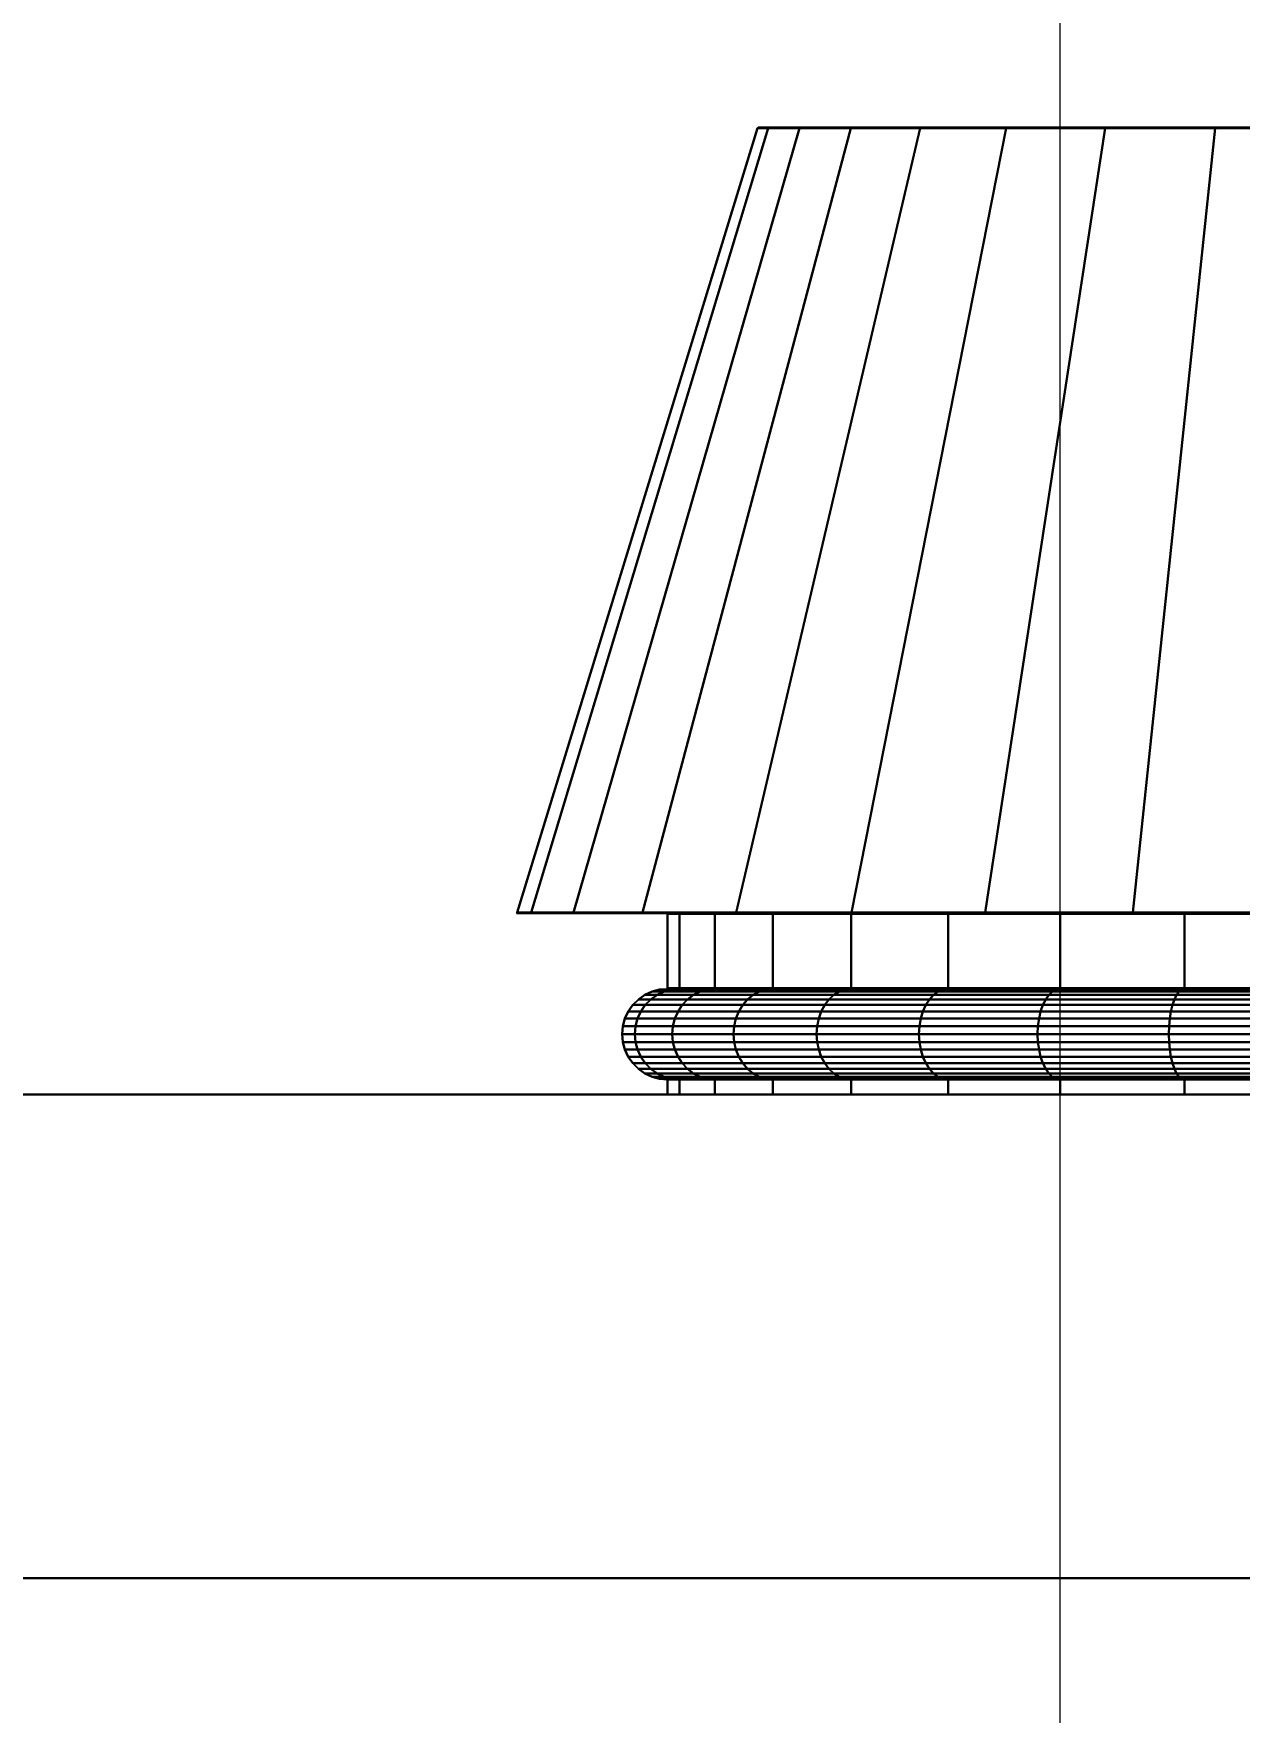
# Model space of a CAD drawing. Header units: millimetres. Extents: x 4647 to 73915, y -13612 to -8141.
# Drawn here: x 17212.56 to 17232.52, y -10376.27 to -10348.49 of the extents above; entities that cross this region are included whole.
import ezdxf
from ezdxf.enums import TextEntityAlignment as Align

# ---------------------------------------------------------------- set-up
doc = ezdxf.new("R2010")
doc.units = ezdxf.units.MM
doc.linetypes.add('Kropki i Kreski', pattern=[67.027776, 35.277777, -17.638888, 0, -14.111111])
doc.layers.add('a_wymiary', color=250, linetype='Continuous', lineweight=9)
doc.layers.add('Konstrukcja - Siatka mod_Nr_Pióra__1', color=7, linetype='Continuous', lineweight=5)
doc.layers.add('Konstrukcja - Ogólne', color=7, linetype='Continuous')
doc.layers.add('Konstrukcja - Siatka mod', color=7, linetype='Continuous')
doc.layers.add('Konstrukcja - Siatka mod_Nr_Pióra__4', color=7, linetype='Continuous', lineweight=5, true_color=0x029e21)
doc.styles.add('GENERATED_STYLE_1', font='arialbd.ttf')
doc.styles.get("Standard").update_dxf_attribs({"font": 'arial.ttf'})
doc.dimstyles.new('1-100', dxfattribs={"dimtxt": 13, "dimasz": 15, "dimexe": 10, "dimexo": 20, "dimgap": 5, "dimtad": 1, "dimdec": 1, "dimrnd": 0.5, "dimtxsty": 'Standard', "dimblk": 'ARCHTICK', "dimcen": 0.09, "dimdle": 10, "dimadec": 0, "dimazin": 0, "dimtfac": 1, "dimtdec": 1, "dimtofl": 0, "dimtmove": 0, "dimatfit": 3, "dimfxl": 10, "dimfxlon": 1, "dimtolj": 1, "dimtzin": 0, "dimarcsym": 0})

# ---------------------------------------------------------------- blocks, each defined once
blk = doc.blocks.new('Standardowy znacznik siatki_2')
at = {"layer": 'Konstrukcja - Siatka mod_Nr_Pióra__4', "linetype": 'Kropki i Kreski'}
blk.add_line((268.514, 0), (1533.183, 0), dxfattribs=at)
at = {"layer": 'Konstrukcja - Siatka mod_Nr_Pióra__1', "style": 'GENERATED_STYLE_1'}
blk.add_attdef('AC_MarkerText_1', text='', height=18, dxfattribs=at).set_placement((-28.887, -13.291), align=Align.BOTTOM_LEFT)
blk = doc.blocks.new('_ArchTick')
at = {"color": 0, "linetype": 'ByBlock', "const_width": 0.15}
blk.add_lwpolyline([(-0.5, -0.5), (0.5, 0.5)], dxfattribs=at)
blk = doc.blocks.new('*D805')
at = {"layer": 'a_wymiary', "color": 0, "lineweight": -2, "transparency": 16777216}
for p, q in [((16933.578, -10180.912), (16933.578, -10150.912)), ((18033.558, -10180.912), (18033.558, -10150.912)), ((16923.578, -10160.912), (18043.558, -10160.912))]:
    blk.add_line(p, q, dxfattribs=at)
at = {"layer": 'DEFPOINTS', "color": 0, "transparency": 16777216}
for p in [(18033.558, -10160.912), (16933.578, -10687.406), (18033.558, -10687.406)]:
    blk.add_point(p, dxfattribs=at)
at = {"layer": 'a_wymiary', "color": 0, "lineweight": -2, "transparency": 16777216, "xscale": 15, "yscale": 15, "zscale": 15, "rotation": 180}
blk.add_blockref('_ArchTick', (16933.578, -10160.912), dxfattribs=at)
at = {"layer": 'a_wymiary', "color": 0, "lineweight": -2, "transparency": 16777216, "xscale": 15, "yscale": 15, "zscale": 15}
blk.add_blockref('_ArchTick', (18033.558, -10160.912), dxfattribs=at)
at = {"layer": 'a_wymiary', "color": 0, "transparency": 16777216, "insert": (17483.568, -10149.275), "char_height": 13, "attachment_point": 5}
blk.add_mtext('\\A1;1100', dxfattribs=at)
blk = doc.blocks.new('*D806')
at = {"layer": 'a_wymiary', "color": 0, "lineweight": -2, "transparency": 16777216}
for p, q in [((17016.058, -10212.506), (17016.058, -10182.506)), ((17951.058, -10212.506), (17951.058, -10182.506)), ((17006.058, -10192.506), (17961.058, -10192.506))]:
    blk.add_line(p, q, dxfattribs=at)
at = {"layer": 'DEFPOINTS', "color": 0, "transparency": 16777216}
for p in [(17951.058, -10192.506), (17016.058, -10669.569), (17951.058, -10669.569)]:
    blk.add_point(p, dxfattribs=at)
at = {"layer": 'a_wymiary', "color": 0, "lineweight": -2, "transparency": 16777216, "xscale": 15, "yscale": 15, "zscale": 15, "rotation": 180}
blk.add_blockref('_ArchTick', (17016.058, -10192.506), dxfattribs=at)
at = {"layer": 'a_wymiary', "color": 0, "lineweight": -2, "transparency": 16777216, "xscale": 15, "yscale": 15, "zscale": 15}
blk.add_blockref('_ArchTick', (17951.058, -10192.506), dxfattribs=at)
at = {"layer": 'a_wymiary', "color": 0, "transparency": 16777216, "insert": (17483.558, -10180.864), "char_height": 13, "attachment_point": 5}
blk.add_mtext('\\A1;935', dxfattribs=at)
blk = doc.blocks.new('*D814')
at = {"layer": 'a_wymiary', "color": 0, "lineweight": -2, "transparency": 16777216}
for p, q in [((16821.814, -11160.569), (16821.814, -10292.299)), ((16841.814, -10302.299), (16811.814, -10302.299)), ((16841.814, -11150.569), (16811.814, -11150.569))]:
    blk.add_line(p, q, dxfattribs=at)
at = {"layer": 'DEFPOINTS', "color": 0, "transparency": 16777216}
for p in [(16821.814, -10302.299), (17483.568, -10302.299), (16979.421, -11150.569)]:
    blk.add_point(p, dxfattribs=at)
at = {"layer": 'a_wymiary', "color": 0, "lineweight": -2, "transparency": 16777216, "xscale": 15, "yscale": 15, "zscale": 15}
for p, rotation in [((16821.814, -10302.299), 90), ((16821.814, -11150.569), 270)]:
    blk.add_blockref('_ArchTick', p, dxfattribs=dict(at, rotation=rotation))
at = {"layer": 'a_wymiary', "color": 0, "transparency": 16777216, "insert": (16809.001, -10726.434), "char_height": 13, "attachment_point": 5, "rotation": 90}
blk.add_mtext('\\A1;848,5', dxfattribs=at)

msp = doc.modelspace()

# ---------------------------------------------------------------- linework, layer by layer
for p, q in [((17224.543, -10350.054), (17220.563, -10363.034)), ((17220.799, -10363.034), (17224.718, -10350.054)), ((17224.718, -10350.054), (17220.799, -10363.034)), ((17221.497, -10363.034), (17225.237, -10350.054)), ((17225.237, -10350.054), (17221.497, -10363.034)), ((17222.638, -10363.034), (17226.085, -10350.054)), ((17226.085, -10350.054), (17222.638, -10363.034)), ((17224.187, -10363.034), (17227.236, -10350.054)), ((17227.236, -10350.054), (17224.187, -10363.034)), ((17224.553, -10350.044), (17224.543, -10350.054)), ((17224.543, -10350.054), (17224.718, -10350.054)), ((17224.718, -10350.054), (17224.543, -10350.054)), ((17224.728, -10350.044), (17224.553, -10350.044)), ((17224.718, -10350.054), (17224.728, -10350.044)), ((17224.728, -10350.044), (17224.718, -10350.054)), ((17224.718, -10350.054), (17225.237, -10350.054)), ((17225.237, -10350.054), (17224.718, -10350.054)), ((17225.247, -10350.044), (17224.728, -10350.044)), ((17225.237, -10350.054), (17225.247, -10350.044)), ((17225.247, -10350.044), (17225.237, -10350.054)), ((17225.237, -10350.054), (17226.085, -10350.054)), ((17226.085, -10350.054), (17225.237, -10350.054)), ((17226.094, -10350.044), (17225.247, -10350.044)), ((17226.085, -10350.054), (17226.094, -10350.044)), ((17226.094, -10350.044), (17226.085, -10350.054)), ((17226.085, -10350.054), (17227.236, -10350.054)), ((17227.236, -10350.054), (17226.085, -10350.054)), ((17227.244, -10350.044), (17226.094, -10350.044)), ((17226.096, -10363.034), (17228.655, -10350.054)), ((17228.655, -10350.054), (17226.096, -10363.034)), ((17227.236, -10350.054), (17227.244, -10350.044)), ((17227.244, -10350.044), (17227.236, -10350.054)), ((17227.236, -10350.054), (17228.655, -10350.054)), ((17228.655, -10350.054), (17227.236, -10350.054)), ((17228.661, -10350.044), (17227.244, -10350.044)), ((17228.308, -10363.034), (17230.298, -10350.054)), ((17230.298, -10350.054), (17228.308, -10363.034)), ((17228.655, -10350.054), (17228.661, -10350.044)), ((17228.661, -10350.044), (17228.655, -10350.054)), ((17228.655, -10350.054), (17230.298, -10350.054)), ((17230.298, -10350.054), (17228.655, -10350.054)), ((17230.303, -10350.044), (17228.661, -10350.044)), ((17230.298, -10350.054), (17230.303, -10350.044)), ((17230.303, -10350.044), (17230.298, -10350.054)), ((17230.298, -10350.054), (17232.117, -10350.054)), ((17232.117, -10350.054), (17230.298, -10350.054)), ((17232.12, -10350.044), (17230.303, -10350.044)), ((17230.755, -10363.034), (17232.117, -10350.054)), ((17232.117, -10350.054), (17230.755, -10363.034)), ((17232.117, -10350.054), (17232.12, -10350.044)), ((17232.12, -10350.044), (17232.117, -10350.054)), ((17232.117, -10350.054), (17234.054, -10350.054)), ((17234.054, -10350.054), (17232.117, -10350.054)), ((17234.056, -10350.044), (17232.12, -10350.044)), ((17220.563, -10363.034), (17220.553, -10363.044)), ((17220.553, -10363.044), (17220.789, -10363.044)), ((17220.563, -10363.034), (17220.799, -10363.034)), ((17220.799, -10363.034), (17220.563, -10363.034)), ((17220.789, -10363.044), (17220.799, -10363.034)), ((17220.799, -10363.034), (17220.789, -10363.044)), ((17220.789, -10363.044), (17221.488, -10363.044)), ((17220.799, -10363.034), (17221.497, -10363.034)), ((17221.497, -10363.034), (17220.799, -10363.034)), ((17221.488, -10363.044), (17221.497, -10363.034)), ((17221.497, -10363.034), (17221.488, -10363.044)), ((17221.488, -10363.044), (17222.63, -10363.044)), ((17221.497, -10363.034), (17222.638, -10363.034)), ((17222.638, -10363.034), (17221.497, -10363.034)), ((17222.63, -10363.044), (17222.638, -10363.034)), ((17222.638, -10363.034), (17222.63, -10363.044)), ((17222.63, -10363.044), (17224.179, -10363.044)), ((17222.638, -10363.034), (17224.187, -10363.034)), ((17224.187, -10363.034), (17222.638, -10363.034)), ((17223.251, -10363.044), (17223.053, -10363.044)), ((17223.053, -10363.044), (17223.053, -10363.054)), ((17223.053, -10363.054), (17223.251, -10363.054)), ((17223.251, -10363.054), (17223.053, -10363.054)), ((17223.053, -10363.054), (17223.053, -10364.284)), ((17223.251, -10363.054), (17223.251, -10363.044)), ((17223.837, -10363.044), (17223.251, -10363.044)), ((17223.251, -10363.044), (17223.251, -10363.054)), ((17223.251, -10363.054), (17223.837, -10363.054)), ((17223.251, -10364.284), (17223.251, -10363.054)), ((17223.837, -10363.054), (17223.251, -10363.054)), ((17223.251, -10363.054), (17223.251, -10364.284)), ((17223.837, -10363.054), (17223.837, -10363.044)), ((17224.795, -10363.044), (17223.837, -10363.044)), ((17223.837, -10363.044), (17223.837, -10363.054)), ((17223.837, -10363.054), (17224.795, -10363.054)), ((17223.837, -10364.284), (17223.837, -10363.054)), ((17224.795, -10363.054), (17223.837, -10363.054)), ((17223.837, -10363.054), (17223.837, -10364.284)), ((17224.179, -10363.044), (17224.187, -10363.034)), ((17224.187, -10363.034), (17224.179, -10363.044)), ((17224.179, -10363.044), (17226.09, -10363.044)), ((17224.187, -10363.034), (17226.096, -10363.034)), ((17226.096, -10363.034), (17224.187, -10363.034)), ((17224.795, -10363.054), (17224.795, -10363.044)), ((17226.095, -10363.044), (17224.795, -10363.044)), ((17224.795, -10363.044), (17224.795, -10363.054)), ((17224.795, -10363.054), (17226.095, -10363.054)), ((17224.795, -10364.284), (17224.795, -10363.054)), ((17226.095, -10363.054), (17224.795, -10363.054)), ((17224.795, -10363.054), (17224.795, -10364.284)), ((17226.09, -10363.044), (17226.096, -10363.034)), ((17226.096, -10363.034), (17226.09, -10363.044)), ((17226.09, -10363.044), (17228.303, -10363.044)), ((17226.095, -10363.054), (17226.095, -10363.044)), ((17227.697, -10363.044), (17226.095, -10363.044)), ((17226.095, -10363.044), (17226.095, -10363.054)), ((17226.095, -10363.054), (17227.697, -10363.054)), ((17226.095, -10364.284), (17226.095, -10363.054)), ((17227.697, -10363.054), (17226.095, -10363.054)), ((17226.095, -10363.054), (17226.095, -10364.284)), ((17226.096, -10363.034), (17228.308, -10363.034)), ((17228.308, -10363.034), (17226.096, -10363.034)), ((17227.697, -10363.054), (17227.697, -10363.044)), ((17229.553, -10363.044), (17227.697, -10363.044)), ((17227.697, -10363.044), (17227.697, -10363.054)), ((17227.697, -10363.054), (17229.553, -10363.054)), ((17227.697, -10364.284), (17227.697, -10363.054)), ((17229.553, -10363.054), (17227.697, -10363.054)), ((17227.697, -10363.054), (17227.697, -10364.284)), ((17228.303, -10363.044), (17228.308, -10363.034)), ((17228.308, -10363.034), (17228.303, -10363.044)), ((17228.303, -10363.044), (17230.752, -10363.044)), ((17228.308, -10363.034), (17230.755, -10363.034)), ((17230.755, -10363.034), (17228.308, -10363.034)), ((17229.553, -10363.054), (17229.553, -10363.044)), ((17231.607, -10363.044), (17229.553, -10363.044)), ((17229.553, -10363.044), (17229.553, -10363.054)), ((17229.553, -10363.054), (17231.607, -10363.054)), ((17229.553, -10364.284), (17229.553, -10363.054)), ((17231.607, -10363.054), (17229.553, -10363.054)), ((17229.553, -10363.054), (17229.553, -10364.284)), ((17230.752, -10363.044), (17230.755, -10363.034)), ((17230.755, -10363.034), (17230.752, -10363.044)), ((17230.752, -10363.044), (17233.362, -10363.044)), ((17230.755, -10363.034), (17233.363, -10363.034)), ((17233.363, -10363.034), (17230.755, -10363.034)), ((17231.607, -10363.054), (17231.607, -10363.044)), ((17233.796, -10363.044), (17231.607, -10363.044)), ((17231.607, -10363.044), (17231.607, -10363.054)), ((17231.607, -10363.054), (17233.796, -10363.054)), ((17231.607, -10364.284), (17231.607, -10363.054)), ((17233.796, -10363.054), (17231.607, -10363.054)), ((17231.607, -10363.054), (17231.607, -10364.284)), ((17222.571, -10364.469), (17222.479, -10364.561)), ((17222.678, -10364.394), (17222.571, -10364.469)), ((17222.776, -10364.469), (17222.571, -10364.469)), ((17222.571, -10364.469), (17222.776, -10364.469)), ((17222.797, -10364.339), (17222.678, -10364.394)), ((17222.881, -10364.394), (17222.678, -10364.394)), ((17222.678, -10364.394), (17222.881, -10364.394)), ((17222.776, -10364.469), (17222.685, -10364.561)), ((17222.685, -10364.561), (17222.776, -10364.469)), ((17222.881, -10364.394), (17222.776, -10364.469)), ((17222.776, -10364.469), (17222.881, -10364.394)), ((17223.384, -10364.469), (17222.776, -10364.469)), ((17222.776, -10364.469), (17223.384, -10364.469)), ((17222.923, -10364.305), (17222.797, -10364.339)), ((17222.797, -10364.339), (17222.998, -10364.339)), ((17222.998, -10364.339), (17222.797, -10364.339)), ((17222.998, -10364.339), (17222.881, -10364.394)), ((17222.881, -10364.394), (17222.998, -10364.339)), ((17223.485, -10364.394), (17222.881, -10364.394)), ((17222.881, -10364.394), (17223.485, -10364.394)), ((17223.043, -10364.304), (17222.923, -10364.305)), ((17222.923, -10364.305), (17223.122, -10364.305)), ((17223.122, -10364.305), (17222.923, -10364.305)), ((17222.998, -10364.339), (17223.122, -10364.305)), ((17223.122, -10364.305), (17222.998, -10364.339)), ((17222.998, -10364.339), (17223.596, -10364.339)), ((17223.596, -10364.339), (17222.998, -10364.339)), ((17223.053, -10364.294), (17223.043, -10364.304)), ((17223.043, -10364.304), (17223.241, -10364.304)), ((17223.241, -10364.304), (17223.043, -10364.304)), ((17223.053, -10364.284), (17223.251, -10364.284)), ((17223.251, -10364.284), (17223.053, -10364.284)), ((17223.053, -10364.284), (17223.053, -10364.294)), ((17223.053, -10364.294), (17223.251, -10364.294)), ((17223.251, -10364.294), (17223.053, -10364.294)), ((17223.122, -10364.305), (17223.241, -10364.304)), ((17223.241, -10364.304), (17223.122, -10364.305)), ((17223.122, -10364.305), (17223.715, -10364.305)), ((17223.715, -10364.305), (17223.122, -10364.305)), ((17223.241, -10364.304), (17223.251, -10364.294)), ((17223.251, -10364.294), (17223.241, -10364.304)), ((17223.241, -10364.304), (17223.828, -10364.304)), ((17223.828, -10364.304), (17223.241, -10364.304)), ((17223.251, -10364.284), (17223.837, -10364.284)), ((17223.251, -10364.294), (17223.251, -10364.284)), ((17223.837, -10364.284), (17223.251, -10364.284)), ((17223.251, -10364.284), (17223.251, -10364.294)), ((17223.251, -10364.294), (17223.837, -10364.294)), ((17223.837, -10364.294), (17223.251, -10364.294)), ((17223.384, -10364.469), (17223.297, -10364.561)), ((17223.297, -10364.561), (17223.384, -10364.469)), ((17223.485, -10364.394), (17223.384, -10364.469)), ((17223.384, -10364.469), (17223.485, -10364.394)), ((17224.377, -10364.469), (17223.384, -10364.469)), ((17223.384, -10364.469), (17224.377, -10364.469)), ((17223.596, -10364.339), (17223.485, -10364.394)), ((17223.485, -10364.394), (17223.596, -10364.339)), ((17224.47, -10364.394), (17223.485, -10364.394)), ((17223.485, -10364.394), (17224.47, -10364.394)), ((17223.596, -10364.339), (17223.715, -10364.305)), ((17223.715, -10364.305), (17223.596, -10364.339)), ((17223.596, -10364.339), (17224.573, -10364.339)), ((17224.573, -10364.339), (17223.596, -10364.339)), ((17223.715, -10364.305), (17223.828, -10364.304)), ((17223.828, -10364.304), (17223.715, -10364.305)), ((17223.715, -10364.305), (17224.682, -10364.305)), ((17224.682, -10364.305), (17223.715, -10364.305)), ((17223.828, -10364.304), (17223.837, -10364.294)), ((17223.837, -10364.294), (17223.828, -10364.304)), ((17223.828, -10364.304), (17224.786, -10364.304)), ((17224.786, -10364.304), (17223.828, -10364.304)), ((17223.837, -10364.284), (17224.795, -10364.284)), ((17223.837, -10364.294), (17223.837, -10364.284)), ((17224.795, -10364.284), (17223.837, -10364.284)), ((17223.837, -10364.284), (17223.837, -10364.294)), ((17223.837, -10364.294), (17224.795, -10364.294)), ((17224.795, -10364.294), (17223.837, -10364.294)), ((17224.377, -10364.469), (17224.297, -10364.561)), ((17224.297, -10364.561), (17224.377, -10364.469)), ((17224.47, -10364.394), (17224.377, -10364.469)), ((17224.377, -10364.469), (17224.47, -10364.394)), ((17225.725, -10364.469), (17224.377, -10364.469)), ((17224.377, -10364.469), (17225.725, -10364.469)), ((17224.573, -10364.339), (17224.47, -10364.394)), ((17224.47, -10364.394), (17224.573, -10364.339)), ((17225.807, -10364.394), (17224.47, -10364.394)), ((17224.47, -10364.394), (17225.807, -10364.394)), ((17224.573, -10364.339), (17224.682, -10364.305)), ((17224.682, -10364.305), (17224.573, -10364.339)), ((17224.573, -10364.339), (17225.898, -10364.339)), ((17225.898, -10364.339), (17224.573, -10364.339)), ((17224.682, -10364.305), (17224.786, -10364.304)), ((17224.786, -10364.304), (17224.682, -10364.305)), ((17224.682, -10364.305), (17225.995, -10364.305)), ((17225.995, -10364.305), (17224.682, -10364.305)), ((17224.786, -10364.304), (17224.795, -10364.294)), ((17224.795, -10364.294), (17224.786, -10364.304)), ((17224.786, -10364.304), (17226.087, -10364.304)), ((17226.087, -10364.304), (17224.786, -10364.304)), ((17224.795, -10364.284), (17226.095, -10364.284)), ((17224.795, -10364.294), (17224.795, -10364.284)), ((17226.095, -10364.284), (17224.795, -10364.284)), ((17224.795, -10364.284), (17224.795, -10364.294)), ((17224.795, -10364.294), (17226.095, -10364.294)), ((17226.095, -10364.294), (17224.795, -10364.294)), ((17225.725, -10364.469), (17225.654, -10364.561)), ((17225.654, -10364.561), (17225.725, -10364.469)), ((17225.807, -10364.394), (17225.725, -10364.469)), ((17225.725, -10364.469), (17225.807, -10364.394)), ((17227.387, -10364.469), (17225.725, -10364.469)), ((17225.725, -10364.469), (17227.387, -10364.469)), ((17225.898, -10364.339), (17225.807, -10364.394)), ((17225.807, -10364.394), (17225.898, -10364.339)), ((17227.456, -10364.394), (17225.807, -10364.394)), ((17225.807, -10364.394), (17227.456, -10364.394)), ((17225.898, -10364.339), (17225.995, -10364.305)), ((17225.995, -10364.305), (17225.898, -10364.339)), ((17225.898, -10364.339), (17227.532, -10364.339)), ((17227.532, -10364.339), (17225.898, -10364.339)), ((17225.995, -10364.305), (17226.087, -10364.304)), ((17226.087, -10364.304), (17225.995, -10364.305)), ((17225.995, -10364.305), (17227.613, -10364.305)), ((17227.613, -10364.305), (17225.995, -10364.305)), ((17226.087, -10364.304), (17226.095, -10364.294)), ((17226.095, -10364.294), (17226.087, -10364.304)), ((17226.087, -10364.304), (17227.691, -10364.304)), ((17227.691, -10364.304), (17226.087, -10364.304)), ((17226.095, -10364.284), (17227.697, -10364.284)), ((17226.095, -10364.294), (17226.095, -10364.284)), ((17227.697, -10364.284), (17226.095, -10364.284)), ((17226.095, -10364.284), (17226.095, -10364.294)), ((17226.095, -10364.294), (17227.697, -10364.294)), ((17227.697, -10364.294), (17226.095, -10364.294)), ((17227.387, -10364.469), (17227.328, -10364.561)), ((17227.328, -10364.561), (17227.387, -10364.469)), ((17227.456, -10364.394), (17227.387, -10364.469)), ((17227.387, -10364.469), (17227.456, -10364.394)), ((17229.312, -10364.469), (17227.387, -10364.469)), ((17227.387, -10364.469), (17229.312, -10364.469)), ((17227.532, -10364.339), (17227.456, -10364.394)), ((17227.456, -10364.394), (17227.532, -10364.339)), ((17229.366, -10364.394), (17227.456, -10364.394)), ((17227.456, -10364.394), (17229.366, -10364.394)), ((17227.532, -10364.339), (17227.613, -10364.305)), ((17227.613, -10364.305), (17227.532, -10364.339)), ((17227.532, -10364.339), (17229.425, -10364.339)), ((17229.425, -10364.339), (17227.532, -10364.339)), ((17227.613, -10364.305), (17227.691, -10364.304)), ((17227.691, -10364.304), (17227.613, -10364.305)), ((17227.613, -10364.305), (17229.488, -10364.305)), ((17229.488, -10364.305), (17227.613, -10364.305)), ((17227.691, -10364.304), (17227.697, -10364.294)), ((17227.697, -10364.294), (17227.691, -10364.304)), ((17227.691, -10364.304), (17229.548, -10364.304)), ((17229.548, -10364.304), (17227.691, -10364.304)), ((17227.697, -10364.284), (17229.553, -10364.284)), ((17227.697, -10364.294), (17227.697, -10364.284)), ((17229.553, -10364.284), (17227.697, -10364.284)), ((17227.697, -10364.284), (17227.697, -10364.294)), ((17227.697, -10364.294), (17229.553, -10364.294)), ((17229.553, -10364.294), (17227.697, -10364.294)), ((17229.312, -10364.469), (17229.266, -10364.561)), ((17229.266, -10364.561), (17229.312, -10364.469)), ((17229.366, -10364.394), (17229.312, -10364.469)), ((17229.312, -10364.469), (17229.366, -10364.394)), ((17231.442, -10364.469), (17229.312, -10364.469)), ((17229.312, -10364.469), (17231.442, -10364.469)), ((17229.425, -10364.339), (17229.366, -10364.394)), ((17229.366, -10364.394), (17229.425, -10364.339)), ((17231.479, -10364.394), (17229.366, -10364.394)), ((17229.366, -10364.394), (17231.479, -10364.394)), ((17229.425, -10364.339), (17229.488, -10364.305)), ((17229.488, -10364.305), (17229.425, -10364.339)), ((17229.425, -10364.339), (17231.519, -10364.339)), ((17231.519, -10364.339), (17229.425, -10364.339)), ((17229.488, -10364.305), (17229.548, -10364.304)), ((17229.548, -10364.304), (17229.488, -10364.305)), ((17229.488, -10364.305), (17231.562, -10364.305)), ((17231.562, -10364.305), (17229.488, -10364.305)), ((17229.548, -10364.304), (17229.553, -10364.294)), ((17229.553, -10364.294), (17229.548, -10364.304)), ((17229.548, -10364.304), (17231.604, -10364.304)), ((17231.604, -10364.304), (17229.548, -10364.304)), ((17229.553, -10364.284), (17231.607, -10364.284)), ((17229.553, -10364.294), (17229.553, -10364.284)), ((17231.607, -10364.284), (17229.553, -10364.284)), ((17229.553, -10364.284), (17229.553, -10364.294)), ((17229.553, -10364.294), (17231.607, -10364.294)), ((17231.607, -10364.294), (17229.553, -10364.294)), ((17231.442, -10364.469), (17231.41, -10364.561)), ((17231.41, -10364.561), (17231.442, -10364.469)), ((17231.479, -10364.394), (17231.442, -10364.469)), ((17231.442, -10364.469), (17231.479, -10364.394)), ((17233.712, -10364.469), (17231.442, -10364.469)), ((17231.442, -10364.469), (17233.712, -10364.469)), ((17231.519, -10364.339), (17231.479, -10364.394)), ((17231.479, -10364.394), (17231.519, -10364.339)), ((17233.731, -10364.394), (17231.479, -10364.394)), ((17231.479, -10364.394), (17233.731, -10364.394)), ((17231.519, -10364.339), (17231.562, -10364.305)), ((17231.562, -10364.305), (17231.519, -10364.339)), ((17231.519, -10364.339), (17233.751, -10364.339)), ((17233.751, -10364.339), (17231.519, -10364.339)), ((17231.562, -10364.305), (17231.604, -10364.304)), ((17231.604, -10364.304), (17231.562, -10364.305)), ((17231.562, -10364.305), (17233.773, -10364.305)), ((17233.773, -10364.305), (17231.562, -10364.305)), ((17231.604, -10364.304), (17231.607, -10364.294)), ((17231.607, -10364.294), (17231.604, -10364.304)), ((17231.604, -10364.304), (17233.794, -10364.304)), ((17233.794, -10364.304), (17231.604, -10364.304)), ((17231.607, -10364.284), (17233.796, -10364.284)), ((17231.607, -10364.294), (17231.607, -10364.284)), ((17233.796, -10364.284), (17231.607, -10364.284)), ((17231.607, -10364.284), (17231.607, -10364.294)), ((17231.607, -10364.294), (17233.796, -10364.294)), ((17233.796, -10364.294), (17231.607, -10364.294)), ((17222.348, -10364.787), (17222.315, -10364.913)), ((17222.404, -10364.669), (17222.348, -10364.787)), ((17222.557, -10364.787), (17222.348, -10364.787)), ((17222.348, -10364.787), (17222.557, -10364.787)), ((17222.479, -10364.561), (17222.404, -10364.669)), ((17222.611, -10364.669), (17222.404, -10364.669)), ((17222.404, -10364.669), (17222.611, -10364.669)), ((17222.685, -10364.561), (17222.479, -10364.561)), ((17222.479, -10364.561), (17222.685, -10364.561)), ((17222.557, -10364.787), (17222.523, -10364.913)), ((17222.523, -10364.913), (17222.557, -10364.787)), ((17222.611, -10364.669), (17222.557, -10364.787)), ((17222.557, -10364.787), (17222.611, -10364.669)), ((17223.175, -10364.787), (17222.557, -10364.787)), ((17222.557, -10364.787), (17223.175, -10364.787)), ((17222.685, -10364.561), (17222.611, -10364.669)), ((17222.611, -10364.669), (17222.685, -10364.561)), ((17223.227, -10364.669), (17222.611, -10364.669)), ((17222.611, -10364.669), (17223.227, -10364.669)), ((17223.297, -10364.561), (17222.685, -10364.561)), ((17222.685, -10364.561), (17223.297, -10364.561)), ((17223.175, -10364.787), (17223.143, -10364.913)), ((17223.143, -10364.913), (17223.175, -10364.787)), ((17223.227, -10364.669), (17223.175, -10364.787)), ((17223.175, -10364.787), (17223.227, -10364.669)), ((17224.185, -10364.787), (17223.175, -10364.787)), ((17223.175, -10364.787), (17224.185, -10364.787)), ((17223.297, -10364.561), (17223.227, -10364.669)), ((17223.227, -10364.669), (17223.297, -10364.561)), ((17224.232, -10364.669), (17223.227, -10364.669)), ((17223.227, -10364.669), (17224.232, -10364.669)), ((17224.297, -10364.561), (17223.297, -10364.561)), ((17223.297, -10364.561), (17224.297, -10364.561)), ((17224.185, -10364.787), (17224.155, -10364.913)), ((17224.155, -10364.913), (17224.185, -10364.787)), ((17224.232, -10364.669), (17224.185, -10364.787)), ((17224.185, -10364.787), (17224.232, -10364.669)), ((17225.555, -10364.787), (17224.185, -10364.787)), ((17224.185, -10364.787), (17225.555, -10364.787)), ((17224.297, -10364.561), (17224.232, -10364.669)), ((17224.232, -10364.669), (17224.297, -10364.561)), ((17225.597, -10364.669), (17224.232, -10364.669)), ((17224.232, -10364.669), (17225.597, -10364.669)), ((17225.654, -10364.561), (17224.297, -10364.561)), ((17224.297, -10364.561), (17225.654, -10364.561)), ((17225.555, -10364.787), (17225.529, -10364.913)), ((17225.529, -10364.913), (17225.555, -10364.787)), ((17225.597, -10364.669), (17225.555, -10364.787)), ((17225.555, -10364.787), (17225.597, -10364.669)), ((17227.244, -10364.787), (17225.555, -10364.787)), ((17225.555, -10364.787), (17227.244, -10364.787)), ((17225.654, -10364.561), (17225.597, -10364.669)), ((17225.597, -10364.669), (17225.654, -10364.561)), ((17227.279, -10364.669), (17225.597, -10364.669)), ((17225.597, -10364.669), (17227.279, -10364.669)), ((17227.328, -10364.561), (17225.654, -10364.561)), ((17225.654, -10364.561), (17227.328, -10364.561)), ((17227.244, -10364.787), (17227.222, -10364.913)), ((17227.222, -10364.913), (17227.244, -10364.787)), ((17227.279, -10364.669), (17227.244, -10364.787)), ((17227.244, -10364.787), (17227.279, -10364.669)), ((17229.201, -10364.787), (17227.244, -10364.787)), ((17227.244, -10364.787), (17229.201, -10364.787)), ((17227.328, -10364.561), (17227.279, -10364.669)), ((17227.279, -10364.669), (17227.328, -10364.561)), ((17229.228, -10364.669), (17227.279, -10364.669)), ((17227.279, -10364.669), (17229.228, -10364.669)), ((17229.266, -10364.561), (17227.328, -10364.561)), ((17227.328, -10364.561), (17229.266, -10364.561)), ((17229.201, -10364.787), (17229.184, -10364.913)), ((17229.184, -10364.913), (17229.201, -10364.787)), ((17229.228, -10364.669), (17229.201, -10364.787)), ((17229.201, -10364.787), (17229.228, -10364.669)), ((17231.366, -10364.787), (17229.201, -10364.787)), ((17229.201, -10364.787), (17231.366, -10364.787)), ((17229.266, -10364.561), (17229.228, -10364.669)), ((17229.228, -10364.669), (17229.266, -10364.561)), ((17231.385, -10364.669), (17229.228, -10364.669)), ((17229.228, -10364.669), (17231.385, -10364.669)), ((17231.41, -10364.561), (17229.266, -10364.561)), ((17229.266, -10364.561), (17231.41, -10364.561)), ((17231.366, -10364.787), (17231.354, -10364.913)), ((17231.354, -10364.913), (17231.366, -10364.787)), ((17231.385, -10364.669), (17231.366, -10364.787)), ((17231.366, -10364.787), (17231.385, -10364.669)), ((17233.673, -10364.787), (17231.366, -10364.787)), ((17231.366, -10364.787), (17233.673, -10364.787)), ((17231.41, -10364.561), (17231.385, -10364.669)), ((17231.385, -10364.669), (17231.41, -10364.561)), ((17233.683, -10364.669), (17231.385, -10364.669)), ((17231.385, -10364.669), (17233.683, -10364.669)), ((17233.696, -10364.561), (17231.41, -10364.561)), ((17231.41, -10364.561), (17233.696, -10364.561)), ((17222.315, -10364.913), (17222.303, -10365.044)), ((17222.512, -10365.044), (17222.303, -10365.044)), ((17222.303, -10365.044), (17222.315, -10365.174)), ((17222.303, -10365.044), (17222.512, -10365.044)), ((17222.523, -10364.913), (17222.315, -10364.913)), ((17222.315, -10364.913), (17222.523, -10364.913)), ((17222.523, -10364.913), (17222.512, -10365.044)), ((17222.512, -10365.044), (17222.523, -10364.913)), ((17223.132, -10365.044), (17222.512, -10365.044)), ((17222.512, -10365.044), (17222.523, -10365.174)), ((17222.523, -10365.174), (17222.512, -10365.044)), ((17222.512, -10365.044), (17223.132, -10365.044)), ((17223.143, -10364.913), (17222.523, -10364.913)), ((17222.523, -10364.913), (17223.143, -10364.913)), ((17223.143, -10364.913), (17223.132, -10365.044)), ((17223.132, -10365.044), (17223.143, -10364.913)), ((17224.145, -10365.044), (17223.132, -10365.044)), ((17223.132, -10365.044), (17223.143, -10365.174)), ((17223.143, -10365.174), (17223.132, -10365.044)), ((17223.132, -10365.044), (17224.145, -10365.044)), ((17224.155, -10364.913), (17223.143, -10364.913)), ((17223.143, -10364.913), (17224.155, -10364.913)), ((17224.155, -10364.913), (17224.145, -10365.044)), ((17224.145, -10365.044), (17224.155, -10364.913)), ((17225.52, -10365.044), (17224.145, -10365.044)), ((17224.145, -10365.044), (17224.155, -10365.174)), ((17224.155, -10365.174), (17224.145, -10365.044)), ((17224.145, -10365.044), (17225.52, -10365.044)), ((17225.529, -10364.913), (17224.155, -10364.913)), ((17224.155, -10364.913), (17225.529, -10364.913)), ((17225.529, -10364.913), (17225.52, -10365.044)), ((17225.52, -10365.044), (17225.529, -10364.913)), ((17227.215, -10365.044), (17225.52, -10365.044)), ((17225.52, -10365.044), (17225.529, -10365.174)), ((17225.529, -10365.174), (17225.52, -10365.044)), ((17225.52, -10365.044), (17227.215, -10365.044)), ((17227.222, -10364.913), (17225.529, -10364.913)), ((17225.529, -10364.913), (17227.222, -10364.913)), ((17227.222, -10364.913), (17227.215, -10365.044)), ((17227.215, -10365.044), (17227.222, -10364.913)), ((17229.178, -10365.044), (17227.215, -10365.044)), ((17227.215, -10365.044), (17227.222, -10365.174)), ((17227.222, -10365.174), (17227.215, -10365.044)), ((17227.215, -10365.044), (17229.178, -10365.044)), ((17229.184, -10364.913), (17227.222, -10364.913)), ((17227.222, -10364.913), (17229.184, -10364.913)), ((17229.184, -10364.913), (17229.178, -10365.044)), ((17229.178, -10365.044), (17229.184, -10364.913)), ((17231.35, -10365.044), (17229.178, -10365.044)), ((17229.178, -10365.044), (17229.184, -10365.174)), ((17229.184, -10365.174), (17229.178, -10365.044)), ((17229.178, -10365.044), (17231.35, -10365.044)), ((17231.354, -10364.913), (17229.184, -10364.913)), ((17229.184, -10364.913), (17231.354, -10364.913)), ((17231.354, -10364.913), (17231.35, -10365.044)), ((17231.35, -10365.044), (17231.354, -10364.913)), ((17233.666, -10365.044), (17231.35, -10365.044)), ((17231.35, -10365.044), (17231.354, -10365.174)), ((17231.354, -10365.174), (17231.35, -10365.044)), ((17231.35, -10365.044), (17233.666, -10365.044)), ((17233.667, -10364.913), (17231.354, -10364.913)), ((17231.354, -10364.913), (17233.667, -10364.913)), ((17222.523, -10365.174), (17222.315, -10365.174)), ((17222.315, -10365.174), (17222.348, -10365.3)), ((17222.315, -10365.174), (17222.523, -10365.174)), ((17222.557, -10365.3), (17222.348, -10365.3)), ((17222.348, -10365.3), (17222.404, -10365.419)), ((17222.348, -10365.3), (17222.557, -10365.3)), ((17223.143, -10365.174), (17222.523, -10365.174)), ((17222.523, -10365.174), (17222.557, -10365.3)), ((17222.557, -10365.3), (17222.523, -10365.174)), ((17222.523, -10365.174), (17223.143, -10365.174)), ((17223.175, -10365.3), (17222.557, -10365.3)), ((17222.557, -10365.3), (17222.611, -10365.419)), ((17222.611, -10365.419), (17222.557, -10365.3)), ((17222.557, -10365.3), (17223.175, -10365.3)), ((17224.155, -10365.174), (17223.143, -10365.174)), ((17223.143, -10365.174), (17223.175, -10365.3)), ((17223.175, -10365.3), (17223.143, -10365.174)), ((17223.143, -10365.174), (17224.155, -10365.174)), ((17224.185, -10365.3), (17223.175, -10365.3)), ((17223.175, -10365.3), (17223.227, -10365.419)), ((17223.227, -10365.419), (17223.175, -10365.3)), ((17223.175, -10365.3), (17224.185, -10365.3)), ((17225.529, -10365.174), (17224.155, -10365.174)), ((17224.155, -10365.174), (17224.185, -10365.3)), ((17224.185, -10365.3), (17224.155, -10365.174)), ((17224.155, -10365.174), (17225.529, -10365.174)), ((17225.555, -10365.3), (17224.185, -10365.3)), ((17224.185, -10365.3), (17224.232, -10365.419)), ((17224.232, -10365.419), (17224.185, -10365.3)), ((17224.185, -10365.3), (17225.555, -10365.3)), ((17227.222, -10365.174), (17225.529, -10365.174)), ((17225.529, -10365.174), (17225.555, -10365.3)), ((17225.555, -10365.3), (17225.529, -10365.174)), ((17225.529, -10365.174), (17227.222, -10365.174)), ((17227.244, -10365.3), (17225.555, -10365.3)), ((17225.555, -10365.3), (17225.597, -10365.419)), ((17225.597, -10365.419), (17225.555, -10365.3)), ((17225.555, -10365.3), (17227.244, -10365.3)), ((17229.184, -10365.174), (17227.222, -10365.174)), ((17227.222, -10365.174), (17227.244, -10365.3)), ((17227.244, -10365.3), (17227.222, -10365.174)), ((17227.222, -10365.174), (17229.184, -10365.174)), ((17229.201, -10365.3), (17227.244, -10365.3)), ((17227.244, -10365.3), (17227.279, -10365.419)), ((17227.279, -10365.419), (17227.244, -10365.3)), ((17227.244, -10365.3), (17229.201, -10365.3)), ((17231.354, -10365.174), (17229.184, -10365.174)), ((17229.184, -10365.174), (17229.201, -10365.3)), ((17229.201, -10365.3), (17229.184, -10365.174)), ((17229.184, -10365.174), (17231.354, -10365.174)), ((17231.366, -10365.3), (17229.201, -10365.3)), ((17229.201, -10365.3), (17229.228, -10365.419)), ((17229.228, -10365.419), (17229.201, -10365.3)), ((17229.201, -10365.3), (17231.366, -10365.3)), ((17233.667, -10365.174), (17231.354, -10365.174)), ((17231.354, -10365.174), (17231.366, -10365.3)), ((17231.366, -10365.3), (17231.354, -10365.174)), ((17231.354, -10365.174), (17233.667, -10365.174)), ((17233.673, -10365.3), (17231.366, -10365.3)), ((17231.366, -10365.3), (17231.385, -10365.419)), ((17231.385, -10365.419), (17231.366, -10365.3)), ((17231.366, -10365.3), (17233.673, -10365.3)), ((17222.611, -10365.419), (17222.404, -10365.419)), ((17222.404, -10365.419), (17222.479, -10365.526)), ((17222.404, -10365.419), (17222.611, -10365.419)), ((17222.685, -10365.526), (17222.479, -10365.526)), ((17222.479, -10365.526), (17222.571, -10365.618)), ((17222.479, -10365.526), (17222.685, -10365.526)), ((17222.776, -10365.618), (17222.571, -10365.618)), ((17222.571, -10365.618), (17222.678, -10365.693)), ((17222.571, -10365.618), (17222.776, -10365.618)), ((17223.227, -10365.419), (17222.611, -10365.419)), ((17222.611, -10365.419), (17222.685, -10365.526)), ((17222.685, -10365.526), (17222.611, -10365.419)), ((17222.611, -10365.419), (17223.227, -10365.419)), ((17223.297, -10365.526), (17222.685, -10365.526)), ((17222.685, -10365.526), (17222.776, -10365.618)), ((17222.776, -10365.618), (17222.685, -10365.526)), ((17222.685, -10365.526), (17223.297, -10365.526)), ((17223.384, -10365.618), (17222.776, -10365.618)), ((17222.776, -10365.618), (17222.881, -10365.693)), ((17222.881, -10365.693), (17222.776, -10365.618)), ((17222.776, -10365.618), (17223.384, -10365.618)), ((17224.232, -10365.419), (17223.227, -10365.419)), ((17223.227, -10365.419), (17223.297, -10365.526)), ((17223.297, -10365.526), (17223.227, -10365.419)), ((17223.227, -10365.419), (17224.232, -10365.419)), ((17224.297, -10365.526), (17223.297, -10365.526)), ((17223.297, -10365.526), (17223.384, -10365.618)), ((17223.384, -10365.618), (17223.297, -10365.526)), ((17223.297, -10365.526), (17224.297, -10365.526)), ((17224.377, -10365.618), (17223.384, -10365.618)), ((17223.384, -10365.618), (17223.485, -10365.693)), ((17223.485, -10365.693), (17223.384, -10365.618)), ((17223.384, -10365.618), (17224.377, -10365.618)), ((17225.597, -10365.419), (17224.232, -10365.419)), ((17224.232, -10365.419), (17224.297, -10365.526)), ((17224.297, -10365.526), (17224.232, -10365.419)), ((17224.232, -10365.419), (17225.597, -10365.419)), ((17225.654, -10365.526), (17224.297, -10365.526)), ((17224.297, -10365.526), (17224.377, -10365.618)), ((17224.377, -10365.618), (17224.297, -10365.526)), ((17224.297, -10365.526), (17225.654, -10365.526)), ((17225.725, -10365.618), (17224.377, -10365.618)), ((17224.377, -10365.618), (17224.47, -10365.693)), ((17224.47, -10365.693), (17224.377, -10365.618)), ((17224.377, -10365.618), (17225.725, -10365.618)), ((17227.279, -10365.419), (17225.597, -10365.419)), ((17225.597, -10365.419), (17225.654, -10365.526)), ((17225.654, -10365.526), (17225.597, -10365.419)), ((17225.597, -10365.419), (17227.279, -10365.419)), ((17227.328, -10365.526), (17225.654, -10365.526)), ((17225.654, -10365.526), (17225.725, -10365.618)), ((17225.725, -10365.618), (17225.654, -10365.526)), ((17225.654, -10365.526), (17227.328, -10365.526)), ((17227.387, -10365.618), (17225.725, -10365.618)), ((17225.725, -10365.618), (17225.807, -10365.693)), ((17225.807, -10365.693), (17225.725, -10365.618)), ((17225.725, -10365.618), (17227.387, -10365.618)), ((17229.228, -10365.419), (17227.279, -10365.419)), ((17227.279, -10365.419), (17227.328, -10365.526)), ((17227.328, -10365.526), (17227.279, -10365.419)), ((17227.279, -10365.419), (17229.228, -10365.419)), ((17229.266, -10365.526), (17227.328, -10365.526)), ((17227.328, -10365.526), (17227.387, -10365.618)), ((17227.387, -10365.618), (17227.328, -10365.526)), ((17227.328, -10365.526), (17229.266, -10365.526)), ((17229.312, -10365.618), (17227.387, -10365.618)), ((17227.387, -10365.618), (17227.456, -10365.693)), ((17227.456, -10365.693), (17227.387, -10365.618)), ((17227.387, -10365.618), (17229.312, -10365.618)), ((17231.385, -10365.419), (17229.228, -10365.419)), ((17229.228, -10365.419), (17229.266, -10365.526)), ((17229.266, -10365.526), (17229.228, -10365.419)), ((17229.228, -10365.419), (17231.385, -10365.419)), ((17231.41, -10365.526), (17229.266, -10365.526)), ((17229.266, -10365.526), (17229.312, -10365.618)), ((17229.312, -10365.618), (17229.266, -10365.526)), ((17229.266, -10365.526), (17231.41, -10365.526)), ((17231.442, -10365.618), (17229.312, -10365.618)), ((17229.312, -10365.618), (17229.366, -10365.693)), ((17229.366, -10365.693), (17229.312, -10365.618)), ((17229.312, -10365.618), (17231.442, -10365.618)), ((17233.683, -10365.419), (17231.385, -10365.419)), ((17231.385, -10365.419), (17231.41, -10365.526)), ((17231.41, -10365.526), (17231.385, -10365.419)), ((17231.385, -10365.419), (17233.683, -10365.419)), ((17233.696, -10365.526), (17231.41, -10365.526)), ((17231.41, -10365.526), (17231.442, -10365.618)), ((17231.442, -10365.618), (17231.41, -10365.526)), ((17231.41, -10365.526), (17233.696, -10365.526)), ((17233.712, -10365.618), (17231.442, -10365.618)), ((17231.442, -10365.618), (17231.479, -10365.693)), ((17231.479, -10365.693), (17231.442, -10365.618)), ((17231.442, -10365.618), (17233.712, -10365.618)), ((17222.881, -10365.693), (17222.678, -10365.693)), ((17222.678, -10365.693), (17222.797, -10365.748)), ((17222.678, -10365.693), (17222.881, -10365.693)), ((17222.998, -10365.748), (17222.797, -10365.748)), ((17222.797, -10365.748), (17222.923, -10365.782)), ((17222.797, -10365.748), (17222.998, -10365.748)), ((17223.485, -10365.693), (17222.881, -10365.693)), ((17222.881, -10365.693), (17222.998, -10365.748)), ((17222.998, -10365.748), (17222.881, -10365.693)), ((17222.881, -10365.693), (17223.485, -10365.693)), ((17223.122, -10365.782), (17222.923, -10365.782)), ((17222.923, -10365.782), (17223.053, -10365.794)), ((17222.923, -10365.782), (17223.122, -10365.782)), ((17223.596, -10365.748), (17222.998, -10365.748)), ((17222.998, -10365.748), (17223.122, -10365.782)), ((17223.122, -10365.782), (17222.998, -10365.748)), ((17222.998, -10365.748), (17223.596, -10365.748)), ((17223.251, -10365.794), (17223.053, -10365.794)), ((17223.053, -10365.794), (17223.053, -10366.044)), ((17223.053, -10365.794), (17223.251, -10365.794)), ((17223.715, -10365.782), (17223.122, -10365.782)), ((17223.122, -10365.782), (17223.251, -10365.794)), ((17223.251, -10365.794), (17223.122, -10365.782)), ((17223.122, -10365.782), (17223.715, -10365.782)), ((17223.837, -10365.794), (17223.251, -10365.794)), ((17223.251, -10365.794), (17223.251, -10366.044)), ((17223.251, -10366.044), (17223.251, -10365.794)), ((17223.251, -10365.794), (17223.837, -10365.794)), ((17224.47, -10365.693), (17223.485, -10365.693)), ((17223.485, -10365.693), (17223.596, -10365.748)), ((17223.596, -10365.748), (17223.485, -10365.693)), ((17223.485, -10365.693), (17224.47, -10365.693)), ((17224.573, -10365.748), (17223.596, -10365.748)), ((17223.596, -10365.748), (17223.715, -10365.782)), ((17223.715, -10365.782), (17223.596, -10365.748)), ((17223.596, -10365.748), (17224.573, -10365.748)), ((17224.682, -10365.782), (17223.715, -10365.782)), ((17223.715, -10365.782), (17223.837, -10365.794)), ((17223.837, -10365.794), (17223.715, -10365.782)), ((17223.715, -10365.782), (17224.682, -10365.782)), ((17224.795, -10365.794), (17223.837, -10365.794)), ((17223.837, -10365.794), (17223.837, -10366.044)), ((17223.837, -10366.044), (17223.837, -10365.794)), ((17223.837, -10365.794), (17224.795, -10365.794)), ((17225.807, -10365.693), (17224.47, -10365.693)), ((17224.47, -10365.693), (17224.573, -10365.748)), ((17224.573, -10365.748), (17224.47, -10365.693)), ((17224.47, -10365.693), (17225.807, -10365.693)), ((17225.898, -10365.748), (17224.573, -10365.748)), ((17224.573, -10365.748), (17224.682, -10365.782)), ((17224.682, -10365.782), (17224.573, -10365.748)), ((17224.573, -10365.748), (17225.898, -10365.748)), ((17225.995, -10365.782), (17224.682, -10365.782)), ((17224.682, -10365.782), (17224.795, -10365.794)), ((17224.795, -10365.794), (17224.682, -10365.782)), ((17224.682, -10365.782), (17225.995, -10365.782)), ((17226.095, -10365.794), (17224.795, -10365.794)), ((17224.795, -10365.794), (17224.795, -10366.044)), ((17224.795, -10366.044), (17224.795, -10365.794)), ((17224.795, -10365.794), (17226.095, -10365.794)), ((17227.456, -10365.693), (17225.807, -10365.693)), ((17225.807, -10365.693), (17225.898, -10365.748)), ((17225.898, -10365.748), (17225.807, -10365.693)), ((17225.807, -10365.693), (17227.456, -10365.693)), ((17227.532, -10365.748), (17225.898, -10365.748)), ((17225.898, -10365.748), (17225.995, -10365.782)), ((17225.995, -10365.782), (17225.898, -10365.748)), ((17225.898, -10365.748), (17227.532, -10365.748)), ((17227.613, -10365.782), (17225.995, -10365.782)), ((17225.995, -10365.782), (17226.095, -10365.794)), ((17226.095, -10365.794), (17225.995, -10365.782)), ((17225.995, -10365.782), (17227.613, -10365.782)), ((17227.697, -10365.794), (17226.095, -10365.794)), ((17226.095, -10365.794), (17226.095, -10366.044)), ((17226.095, -10366.044), (17226.095, -10365.794)), ((17226.095, -10365.794), (17227.697, -10365.794)), ((17229.366, -10365.693), (17227.456, -10365.693)), ((17227.456, -10365.693), (17227.532, -10365.748)), ((17227.532, -10365.748), (17227.456, -10365.693)), ((17227.456, -10365.693), (17229.366, -10365.693)), ((17229.425, -10365.748), (17227.532, -10365.748)), ((17227.532, -10365.748), (17227.613, -10365.782)), ((17227.613, -10365.782), (17227.532, -10365.748)), ((17227.532, -10365.748), (17229.425, -10365.748)), ((17229.488, -10365.782), (17227.613, -10365.782)), ((17227.613, -10365.782), (17227.697, -10365.794)), ((17227.697, -10365.794), (17227.613, -10365.782)), ((17227.613, -10365.782), (17229.488, -10365.782)), ((17229.553, -10365.794), (17227.697, -10365.794)), ((17227.697, -10365.794), (17227.697, -10366.044)), ((17227.697, -10366.044), (17227.697, -10365.794)), ((17227.697, -10365.794), (17229.553, -10365.794)), ((17231.479, -10365.693), (17229.366, -10365.693)), ((17229.366, -10365.693), (17229.425, -10365.748)), ((17229.425, -10365.748), (17229.366, -10365.693)), ((17229.366, -10365.693), (17231.479, -10365.693)), ((17231.519, -10365.748), (17229.425, -10365.748)), ((17229.425, -10365.748), (17229.488, -10365.782)), ((17229.488, -10365.782), (17229.425, -10365.748)), ((17229.425, -10365.748), (17231.519, -10365.748)), ((17231.562, -10365.782), (17229.488, -10365.782)), ((17229.488, -10365.782), (17229.553, -10365.794)), ((17229.553, -10365.794), (17229.488, -10365.782)), ((17229.488, -10365.782), (17231.562, -10365.782)), ((17231.607, -10365.794), (17229.553, -10365.794)), ((17229.553, -10365.794), (17229.553, -10366.044)), ((17229.553, -10366.044), (17229.553, -10365.794)), ((17229.553, -10365.794), (17231.607, -10365.794)), ((17233.731, -10365.693), (17231.479, -10365.693)), ((17231.479, -10365.693), (17231.519, -10365.748)), ((17231.519, -10365.748), (17231.479, -10365.693)), ((17231.479, -10365.693), (17233.731, -10365.693)), ((17233.751, -10365.748), (17231.519, -10365.748)), ((17231.519, -10365.748), (17231.562, -10365.782)), ((17231.562, -10365.782), (17231.519, -10365.748)), ((17231.519, -10365.748), (17233.751, -10365.748)), ((17233.773, -10365.782), (17231.562, -10365.782)), ((17231.562, -10365.782), (17231.607, -10365.794)), ((17231.607, -10365.794), (17231.562, -10365.782)), ((17231.562, -10365.782), (17233.773, -10365.782)), ((17233.796, -10365.794), (17231.607, -10365.794)), ((17231.607, -10365.794), (17231.607, -10366.044)), ((17231.607, -10366.044), (17231.607, -10365.794)), ((17231.607, -10365.794), (17233.796, -10365.794)), ((17289.553, -10366.044), (17149.553, -10366.044)), ((17223.053, -10366.044), (17223.251, -10366.044)), ((17223.251, -10366.044), (17223.837, -10366.044)), ((17223.837, -10366.044), (17224.795, -10366.044)), ((17224.795, -10366.044), (17226.095, -10366.044)), ((17226.095, -10366.044), (17227.697, -10366.044)), ((17227.697, -10366.044), (17229.553, -10366.044)), ((17229.553, -10366.044), (17231.607, -10366.044)), ((17231.607, -10366.044), (17233.796, -10366.044)), ((17149.553, -10374.044), (17289.553, -10374.044)), ((17284.553, -10374.044), (17154.553, -10374.044))]:
    msp.add_line(p, q)
at = {"layer": 'Konstrukcja - Ogólne'}
for p, q in [((17220.563, -10363.034), (17224.543, -10350.054)), ((17224.543, -10350.054), (17224.553, -10350.044)), ((17224.728, -10350.044), (17224.553, -10350.044)), ((17225.247, -10350.044), (17224.728, -10350.044)), ((17226.094, -10350.044), (17225.247, -10350.044)), ((17227.244, -10350.044), (17226.094, -10350.044)), ((17228.661, -10350.044), (17227.244, -10350.044)), ((17230.303, -10350.044), (17228.661, -10350.044)), ((17232.12, -10350.044), (17230.303, -10350.044)), ((17234.056, -10350.044), (17232.12, -10350.044)), ((17220.553, -10363.044), (17220.563, -10363.034)), ((17220.789, -10363.044), (17220.553, -10363.044)), ((17221.488, -10363.044), (17220.789, -10363.044)), ((17222.63, -10363.044), (17221.488, -10363.044)), ((17224.179, -10363.044), (17222.63, -10363.044)), ((17223.053, -10363.054), (17223.053, -10363.044)), ((17223.053, -10364.284), (17223.053, -10363.054)), ((17226.09, -10363.044), (17224.179, -10363.044)), ((17228.303, -10363.044), (17226.09, -10363.044)), ((17230.752, -10363.044), (17228.303, -10363.044)), ((17233.362, -10363.044), (17230.752, -10363.044)), ((17222.479, -10364.561), (17222.571, -10364.469)), ((17222.571, -10364.469), (17222.678, -10364.394)), ((17222.678, -10364.394), (17222.797, -10364.339)), ((17222.797, -10364.339), (17222.923, -10364.305)), ((17222.923, -10364.305), (17223.043, -10364.304)), ((17223.043, -10364.304), (17223.053, -10364.294)), ((17223.053, -10364.294), (17223.053, -10364.284)), ((17223.251, -10364.294), (17223.053, -10364.294)), ((17223.837, -10364.294), (17223.251, -10364.294)), ((17224.795, -10364.294), (17223.837, -10364.294)), ((17226.095, -10364.294), (17224.795, -10364.294)), ((17227.697, -10364.294), (17226.095, -10364.294)), ((17229.553, -10364.294), (17227.697, -10364.294)), ((17231.607, -10364.294), (17229.553, -10364.294)), ((17233.796, -10364.294), (17231.607, -10364.294)), ((17222.315, -10364.913), (17222.348, -10364.787)), ((17222.348, -10364.787), (17222.404, -10364.669)), ((17222.404, -10364.669), (17222.479, -10364.561)), ((17222.303, -10365.044), (17222.315, -10364.913)), ((17222.315, -10365.174), (17222.303, -10365.044)), ((17222.348, -10365.3), (17222.315, -10365.174)), ((17222.404, -10365.419), (17222.348, -10365.3)), ((17222.479, -10365.526), (17222.404, -10365.419)), ((17222.571, -10365.618), (17222.479, -10365.526)), ((17222.678, -10365.693), (17222.571, -10365.618)), ((17222.797, -10365.748), (17222.678, -10365.693)), ((17222.923, -10365.782), (17222.797, -10365.748)), ((17223.053, -10365.794), (17222.923, -10365.782)), ((17223.053, -10366.044), (17223.053, -10365.794))]:
    msp.add_line(p, q, dxfattribs=at)
at = {"layer": 'Konstrukcja - Ogólne', "color": 161, "lineweight": 25}
for p, q in [((17149.553, -10366.044), (17289.553, -10366.044)), ((17149.553, -10374.044), (17289.553, -10374.044))]:
    msp.add_line(p, q, dxfattribs=at)

# ---------------------------------------------------------------- block references
at = {"layer": 'Konstrukcja - Siatka mod', "color": 251, "lineweight": 15, "rotation": 270}
msp.add_blockref('Standardowy znacznik siatki_2', (17229.547, -10073.569), dxfattribs=at)

# ---------------------------------------------------------------- dimensions: what is measured, and where the dimension line sits
at = {"layer": 'a_wymiary'}
for base, p1, p2, picture, middle in [((18033.558, -10160.912), (16933.578, -10687.406), (18033.558, -10687.406), '*D805', (17483.568, -10149.275)), ((17951.058, -10192.506), (17016.058, -10669.569), (17951.058, -10669.569), '*D806', (17483.558, -10180.864))]:
    dim = msp.add_linear_dim(base=base, p1=p1, p2=p2, dimstyle='1-100', override={"dimfxl": 20}, dxfattribs=at)
    dim.commit()
    dim.dimension.update_dxf_attribs({"geometry": picture, "text_midpoint": middle})
dim = msp.add_linear_dim(base=(16821.814, -10302.299), p1=(16979.421, -11150.569), p2=(17483.568, -10302.299), angle=90, dimstyle='1-100', override={"dimfxl": 20}, dxfattribs=at)
dim.commit()
dim.dimension.update_dxf_attribs({"geometry": '*D814', "text_midpoint": (16809.001, -10726.434)})

doc.saveas('drawing.dxf')
